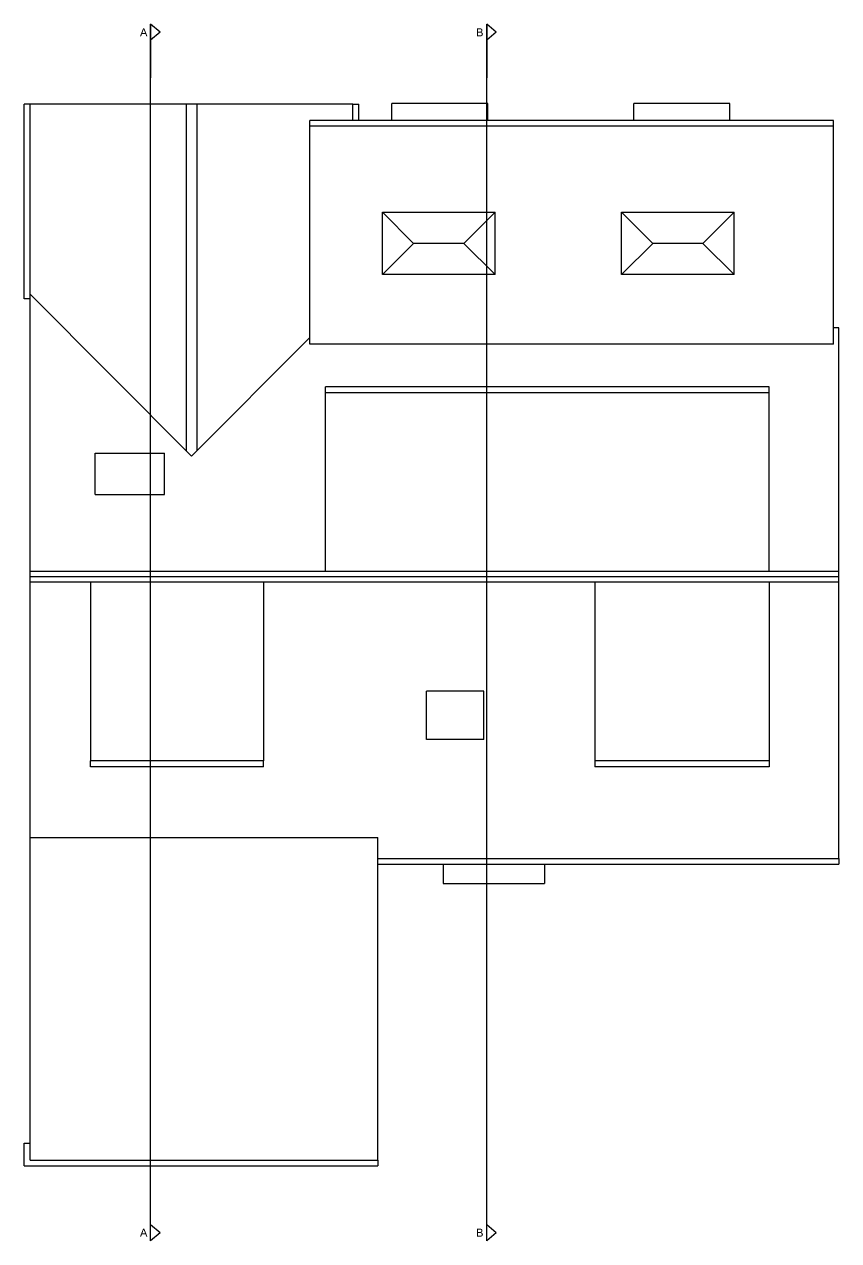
# Model space of a CAD drawing. Header units: millimetres. Extents: x 0 to 257100, y -5590 to 37493.
# Drawn here: x 135295 to 150560, y 9000 to 31800 of the extents above; entities that cross this region are included whole.
import ezdxf

# ---------------------------------------------------------------- set-up
doc = ezdxf.new("R2010")
doc.units = ezdxf.units.MM
doc.header["$LTSCALE"] = 25
doc.header["$MEASUREMENT"] = 0
for name, color, linetype in [('05 - General Notes', 6, 'Continuous'), ('07 - Dimensions', 6, 'Continuous'), ('20 - Existing Walls', 2, 'Continuous'), ('24 - Stair-Ramp', 1, 'Continuous'), ('31 - Windows', 1, 'Continuous'), ('47 - Roof Finish', 70, 'Continuous'), ('52 -', 2, 'Continuous')]:
    doc.layers.add(name, color=color, linetype=linetype)
doc.styles.add('GENERATED_STYLE_7', font='arialbd.ttf')

msp = doc.modelspace()

# ---------------------------------------------------------------- linework, layer by layer
at = {"layer": '07 - Dimensions'}
for p, q in [((137662.6, 9000), (137662.6, 31800)), ((137662.6, 31800), (137662.6, 30800)), ((143962.6, 9000), (143962.6, 31800)), ((143962.6, 31800), (143962.6, 30800)), ((137662.6, 9000), (137662.6, 10000)), ((143962.6, 9000), (143962.6, 10000))]:
    msp.add_line(p, q, dxfattribs=at)
at = {"layer": '07 - Dimensions', "color": 4}
for p, q in [((137841.3, 31650), (137662.6, 31800)), ((144141.3, 31650), (143962.6, 31800)), ((137841.3, 31650), (137662.6, 31500)), ((144141.3, 31650), (143962.6, 31500)), ((137841.3, 9150), (137662.6, 9300)), ((137841.3, 9150), (137662.6, 9000)), ((144141.3, 9150), (143962.6, 9300)), ((144141.3, 9150), (143962.6, 9000))]:
    msp.add_line(p, q, dxfattribs=at)
at = {"layer": '20 - Existing Walls'}
for p, q in [((136533.6, 17884.5), (136533.6, 17994.5)), ((139779.6, 17884.5), (139779.6, 17994.5))]:
    msp.add_line(p, q, dxfattribs=at)
at = {"layer": '24 - Stair-Ramp'}
for p, q in [((142182.6, 29999.5), (142182.6, 30314.5)), ((143982.6, 30314.5), (142182.6, 30314.5)), ((143982.6, 29999.5), (143982.6, 30314.5)), ((146719.1, 29999.5), (146719.1, 30314.5)), ((148519.1, 30314.5), (146719.1, 30314.5)), ((148519.1, 29999.5), (148519.1, 30314.5)), ((143147.6, 16056), (143147.6, 15696)), ((145047.6, 16056), (145047.6, 15696)), ((143147.6, 15696), (145047.6, 15696))]:
    msp.add_line(p, q, dxfattribs=at)
at = {"layer": '31 - Windows', "linetype": 'Continuous'}
for p, q in [((142008.6, 28278), (144119.6, 28278)), ((142008.6, 27109), (142008.6, 28278)), ((142008.6, 28278), (142593.1, 27693.5)), ((144119.6, 28278), (143535.1, 27693.5)), ((144119.6, 27109), (144119.6, 28278)), ((146489.6, 28278), (148600.6, 28278)), ((146489.6, 27109), (146489.6, 28278)), ((146489.6, 28278), (147074.1, 27693.5)), ((148600.6, 28278), (148016.1, 27693.5)), ((148600.6, 27109), (148600.6, 28278)), ((142008.6, 27109), (142593.1, 27693.5)), ((143535.1, 27693.5), (142593.1, 27693.5)), ((144119.6, 27109), (143535.1, 27693.5)), ((146489.6, 27109), (147074.1, 27693.5)), ((148016.1, 27693.5), (147074.1, 27693.5)), ((148600.6, 27109), (148016.1, 27693.5)), ((144119.6, 27109), (142008.6, 27109)), ((148600.6, 27109), (146489.6, 27109)), ((136625.6, 23761.7), (137920.6, 23761.7)), ((136625.6, 22986.6), (136625.6, 23761.7)), ((137920.6, 22986.6), (137920.6, 23761.7)), ((136625.6, 22986.6), (137920.6, 22986.6)), ((142835.6, 18393.2), (142835.6, 19302.2)), ((143905.6, 19302.2), (142835.6, 19302.2)), ((143905.6, 18393.2), (143905.6, 19302.2)), ((143905.6, 18393.2), (142835.6, 18393.2))]:
    msp.add_line(p, q, dxfattribs=at)
at = {"layer": '47 - Roof Finish'}
for p, q in [((135405.1, 10512), (135405.1, 30304.5)), ((141455.1, 30304.5), (135405.1, 30304.5)), ((138330.1, 30304.5), (138330.1, 23805.4)), ((138530.1, 30304.5), (138530.1, 23805.4)), ((141455.1, 29999.5), (141455.1, 30304.5)), ((150460.1, 29889.5), (140649.4, 29889.5)), ((140649.4, 25805.1), (140649.4, 29889.5)), ((150460.1, 25805.1), (150460.1, 29889.5)), ((138430.1, 23705.1), (135405.1, 26738.9)), ((150560.1, 26109.1), (150460.1, 26109.1)), ((150560.1, 16166), (150560.1, 26109.1)), ((138430.1, 23705.1), (140649.4, 25930.9)), ((150460.1, 25805.1), (140649.4, 25805.1)), ((140939.6, 21544.5), (140939.6, 24894.6)), ((149258.6, 24894.6), (140939.6, 24894.6)), ((149258.6, 21544.5), (149258.6, 24894.6)), ((150560.1, 21544.5), (135405.1, 21544.5)), ((150560.1, 21444.5), (135405.1, 21444.5)), ((150560.1, 21344.5), (135405.1, 21344.5)), ((136533.6, 21344.5), (136533.6, 17994.5)), ((139779.6, 21344.5), (139779.6, 17994.5)), ((145989.6, 21344.5), (145989.6, 17994.5)), ((149258.6, 21344.5), (149258.6, 17994.5)), ((139779.6, 17994.5), (136533.6, 17994.5)), ((139779.6, 17994.5), (136533.6, 17994.5)), ((149258.6, 17994.5), (145989.6, 17994.5)), ((141920.6, 10512), (141920.6, 16557.2)), ((135405.1, 10512), (141920.6, 10512))]:
    msp.add_line(p, q, dxfattribs=at)
at = {"layer": '47 - Roof Finish', "linetype": 'Continuous'}
for p, q in [((135405.1, 16557.2), (141920.6, 16557.2)), ((141920.6, 16166), (150560.1, 16166))]:
    msp.add_line(p, q, dxfattribs=at)
at = {"layer": '52 -'}
for p, q in [((135405.1, 30304.5), (135295.1, 30304.5)), ((135295.1, 26655.5), (135295.1, 30304.5)), ((141455.1, 30304.5), (141565.1, 30304.5)), ((141565.1, 29999.5), (141565.1, 30304.5)), ((150460.1, 29999.5), (140649.4, 29999.5)), ((140649.4, 29889.5), (140649.4, 29999.5)), ((150460.1, 29889.5), (150460.1, 29999.5)), ((135405.1, 26655.5), (135295.1, 26655.5)), ((149258.6, 25004.6), (140939.6, 25004.6)), ((140939.6, 24894.6), (140939.6, 25004.6)), ((149258.6, 24894.6), (149258.6, 25004.6)), ((139779.6, 17884.5), (136533.6, 17884.5)), ((145989.6, 17994.5), (145989.6, 17884.5)), ((149258.6, 17884.5), (145989.6, 17884.5)), ((149258.6, 17994.5), (149258.6, 17884.5)), ((150560.1, 16166), (150560.1, 16056)), ((135295.1, 10402), (135295.1, 10827)), ((135295.1, 10827), (135405.1, 10827)), ((141920.6, 10512), (141920.6, 10402)), ((135295.1, 10402), (141920.6, 10402))]:
    msp.add_line(p, q, dxfattribs=at)
at = {"layer": '52 -', "linetype": 'Continuous'}
msp.add_line((141920.6, 16056), (150560.1, 16056), dxfattribs=at)

# ---------------------------------------------------------------- texts
at = {"layer": '05 - General Notes', "char_height": 150, "attachment_point": 4, "style": 'GENERATED_STYLE_7'}
for s, insert in [('{\\fArial|b0|i0|c0|p34;\\T1.15;A\\fArial|b1|i0|c0|p34;\\T1.25; }', (137462.6, 31650)), ('{\\fArial|b0|i0|c0|p34;\\T1.15;B}\\T1.25; ', (143762.6, 31650)), ('{\\fArial|b0|i0|c0|p34;\\T1.15;A\\fArial|b1|i0|c0|p34;\\T1.25; }', (137462.6, 9150)), ('{\\fArial|b0|i0|c0|p34;\\T1.15;B}\\T1.25; ', (143762.6, 9150))]:
    msp.add_mtext_dynamic_manual_height_columns(s, width=3008.916, gutter_width=12.5, heights=[0], dxfattribs=dict(at, insert=insert))

doc.saveas('drawing.dxf')
